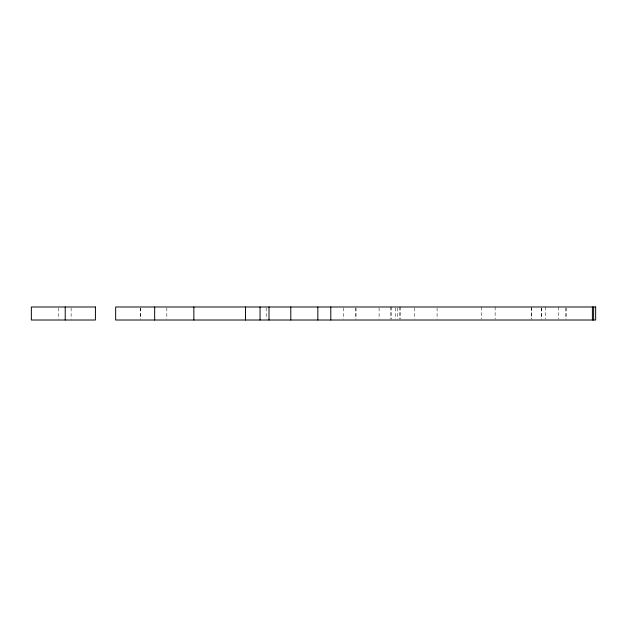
<?xml version="1.0" encoding="UTF-8"?>
<svg xmlns="http://www.w3.org/2000/svg" width="627" height="627" viewBox="0 0 627 627"><rect width="100%" height="100%" fill="white"/><g stroke="black" fill="none" stroke-linecap="round" stroke-linejoin="round"><path stroke-width="0.47" stroke-dasharray="3.13 2.35" d="M566.33 307.912L566.33 319.088M565.491 307.912L565.491 319.088M558.72 306.987L558.72 319.088M545.443 306.987L545.443 319.088M541.556 307.912L541.556 319.088M541.422 307.912L541.509 319.088M531.72 306.987L531.72 319.088M531.578 307.912L531.578 319.088M495.142 306.987L495.142 319.088M481.371 306.987L481.371 319.088M437.082 307.912L437.082 319.088M414.298 307.912L414.298 319.088M400.598 306.987L400.598 319.088M399.595 306.987L399.595 319.088M397.714 307.912L397.714 319.088M395.425 307.912L395.425 319.088M391.64 306.987L391.64 319.088M390.637 306.987L390.637 319.088M379.1 307.912L379.1 319.088M356.058 307.912L356.058 319.088M355.282 307.912L355.282 319.088M343.439 307.912L343.439 319.088M266.193 307.912L266.193 319.088M166.837 307.912L166.806 319.088M140.769 307.912L140.769 319.088M140.385 307.912L140.385 319.088M71.117 307.912L71.117 319.088M58.491 307.912L58.491 319.088"/><path stroke-width="0.94" d="M593.62 306.987L593.62 320.013M592.405 306.987L592.405 320.013M330.79 306.987L330.79 320.013M317.834 306.987L317.834 320.013M290.795 306.987L290.795 320.013M269.007 306.987L269.007 320.013M260.048 306.987L260.048 320.013M245.47 306.987L245.47 320.013M193.853 306.987L193.853 320.013M154.665 306.987L154.665 320.013M65.224 306.987L65.224 320.013M95.422 306.987L31.35 306.987L31.35 320.013L95.422 320.013L95.422 306.987M595.65 306.987L115.658 306.987L115.658 320.013L595.65 320.013L595.65 306.987"/></g></svg>
